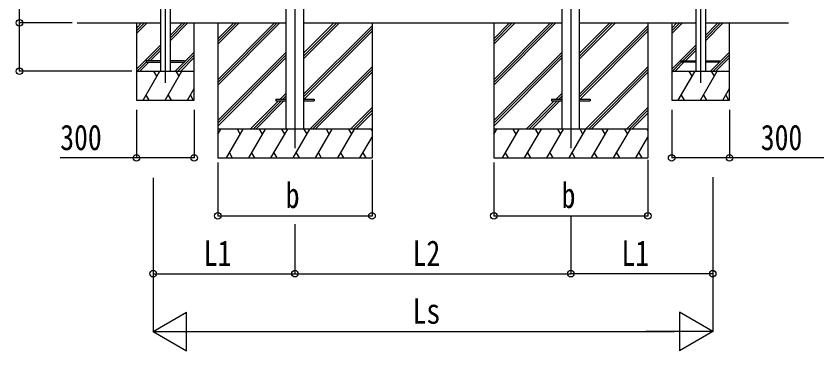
# Model space of a CAD drawing. Units: millimetres, scale not verified. Extents: x -16820 to 16820, y -11880 to 11880.
# Drawn here: x -10556 to -6365, y -7381 to -5646 of the extents above; entities that cross this region are included whole.
import ezdxf
from ezdxf.enums import TextEntityAlignment as Align

# ---------------------------------------------------------------- set-up
doc = ezdxf.new("R2010")
doc.units = ezdxf.units.MM
doc.header["$LTSCALE"] = 40
for name, color, linetype in [('0-3_YKK_12', 2, 'Continuous'), ('0-4_YKK_13', 4, 'Continuous'), ('0-5_YKK_A1', 4, 'Continuous'), ('0-6_YKK_D', 6, 'Continuous')]:
    doc.layers.add(name, color=color, linetype=linetype)
doc.styles.add('ＭＳ ゴシック', font='')
doc.styles.get('ＭＳ ゴシック').set_extended_font_data('MS Gothic')

msp = doc.modelspace()

# ---------------------------------------------------------------- linework, layer by layer
at = {"layer": '0-3_YKK_12'}
for p, q in [((-9782.45, -3563.95), (-9782.45, -5990.81)), ((-9109.45, -3587.56), (-9109.45, -6331.13)), ((-7677.45, -3587.56), (-7677.45, -6331.13)), ((-7004.45, -3563.95), (-7004.45, -5990.81))]:
    msp.add_line(p, q, dxfattribs=at)
at = {"layer": '0-4_YKK_13'}
for p, q in [((-9807.45, -5877.13), (-9882.45, -5877.13)), ((-9757.45, -5885.13), (-9682.45, -5885.13)), ((-7029.45, -5885.13), (-7104.45, -5885.13)), ((-6979.45, -5877.13), (-6904.45, -5877.13)), ((-9209.65, -6076.63), (-9209.65, -6085.63)), ((-9209.65, -6076.63), (-9154.85, -6076.63)), ((-9064.45, -6076.63), (-9009.65, -6076.63)), ((-9009.65, -6076.63), (-9009.65, -6085.63)), ((-7777.65, -6076.63), (-7777.65, -6085.63)), ((-7777.65, -6076.63), (-7722.85, -6076.63)), ((-7632.45, -6076.63), (-7577.65, -6076.63)), ((-7577.65, -6076.63), (-7577.65, -6085.63)), ((-9209.65, -6085.63), (-9154.85, -6085.63)), ((-9064.45, -6085.63), (-9009.65, -6085.63)), ((-7777.65, -6085.63), (-7722.85, -6085.63)), ((-7632.45, -6085.63), (-7577.65, -6085.63))]:
    msp.add_line(p, q, dxfattribs=at)
for points in [[(-9882.45, -5877.13), (-9882.45, -5885.13), (-9807.45, -5885.13)], [(-9682.45, -5885.13), (-9682.45, -5877.13), (-9757.45, -5877.13)], [(-7104.45, -5885.13), (-7104.45, -5877.13), (-7029.45, -5877.13)], [(-6904.45, -5877.13), (-6904.45, -5885.13), (-6979.45, -5885.13)]]:
    msp.add_lwpolyline(points, dxfattribs=at)
at = {"layer": '0-5_YKK_A1'}
for p, q in [((-9154.65, -6231.13), (-9154.65, -3552.13)), ((-9064.25, -6231.13), (-9064.25, -3552.13)), ((-7722.65, -6231.13), (-7722.65, -3552.13)), ((-7632.25, -6231.13), (-7632.25, -3552.13)), ((-9807.45, -3572.13), (-9807.45, -5931.13)), ((-9757.45, -3572.13), (-9757.45, -5931.13)), ((-7029.45, -3572.13), (-7029.45, -5931.13)), ((-6979.45, -3572.13), (-6979.45, -5931.13)), ((-10239.48, -5681.13), (-9807.45, -5681.13)), ((-9932.45, -5681.13), (-9932.45, -6081.13)), ((-9932.45, -5708.47), (-9905.1, -5681.13)), ((-9932.45, -5722.62), (-9890.96, -5681.13)), ((-9932.45, -5736.76), (-9876.82, -5681.13)), ((-9757.45, -5681.13), (-9154.45, -5681.13)), ((-9757.45, -5773.89), (-9664.69, -5681.13)), ((-9757.45, -5759.75), (-9678.83, -5681.13)), ((-9757.45, -5745.61), (-9692.97, -5681.13)), ((-9632.45, -6081.13), (-9632.45, -5681.13)), ((-9509.65, -5681.13), (-9509.65, -6381.12)), ((-9509.65, -5975.3), (-9215.47, -5681.13)), ((-9509.65, -5989.44), (-9201.33, -5681.13)), ((-9509.65, -6003.59), (-9187.19, -5681.13)), ((-9509.65, -5791.46), (-9399.32, -5681.13)), ((-9509.65, -5777.31), (-9413.46, -5681.13)), ((-9509.65, -5763.17), (-9427.6, -5681.13)), ((-9064.45, -5681.13), (-7722.45, -5681.13)), ((-9064.45, -5866.75), (-8878.82, -5681.13)), ((-9064.45, -5852.61), (-8892.96, -5681.13)), ((-9064.45, -5838.47), (-8907.1, -5681.13)), ((-9064.45, -6050.6), (-8709.65, -5695.8)), ((-8709.65, -5681.13), (-8709.65, -6381.12)), ((-8077.65, -5681.13), (-8077.65, -6381.12)), ((-8077.65, -5975.3), (-7783.47, -5681.13)), ((-8077.65, -5989.44), (-7769.33, -5681.13)), ((-8077.65, -6003.59), (-7755.19, -5681.13)), ((-8077.65, -5791.46), (-7967.32, -5681.13)), ((-8077.65, -5777.31), (-7981.46, -5681.13)), ((-8077.65, -5763.17), (-7995.6, -5681.13)), ((-7632.45, -5681.13), (-7029.45, -5681.13)), ((-7632.45, -5866.75), (-7446.82, -5681.13)), ((-7632.45, -5852.61), (-7460.96, -5681.13)), ((-7632.45, -5838.47), (-7475.1, -5681.13)), ((-7632.45, -6050.6), (-7277.65, -5695.8)), ((-7277.65, -5681.13), (-7277.65, -6381.12)), ((-7154.45, -5681.13), (-7154.45, -6081.13)), ((-7154.45, -5708.47), (-7127.1, -5681.13)), ((-7154.45, -5722.62), (-7112.96, -5681.13)), ((-7154.45, -5736.76), (-7098.82, -5681.13)), ((-6979.45, -5681.13), (-6547.41, -5681.13)), ((-6979.45, -5773.89), (-6886.68, -5681.13)), ((-6979.45, -5759.75), (-6900.83, -5681.13)), ((-6979.45, -5745.61), (-6914.97, -5681.13)), ((-6854.45, -6081.13), (-6854.45, -5681.13)), ((-9064.45, -6064.74), (-8709.65, -5709.95)), ((-9062.19, -6076.63), (-8709.65, -5724.09)), ((-7632.45, -6064.74), (-7277.65, -5709.95)), ((-7630.19, -6076.63), (-7277.65, -5724.09)), ((-9932.45, -5920.6), (-9807.45, -5795.61)), ((-9874.83, -5877.13), (-9807.45, -5809.75)), ((-9860.69, -5877.13), (-9807.45, -5823.89)), ((-7154.45, -5920.6), (-7029.45, -5795.61)), ((-7096.83, -5877.13), (-7029.45, -5809.75)), ((-7082.69, -5877.13), (-7029.45, -5823.89)), ((-9716.7, -5931.13), (-9632.45, -5846.88)), ((-9702.55, -5931.13), (-9632.45, -5861.02)), ((-9682.45, -5882.74), (-9632.45, -5832.74)), ((-9509.65, -6187.43), (-9154.85, -5832.64)), ((-9509.65, -6201.58), (-9154.85, -5846.78)), ((-9509.65, -6215.72), (-9154.85, -5860.92)), ((-8077.65, -6187.43), (-7722.85, -5832.64)), ((-8077.65, -6201.58), (-7722.85, -5846.78)), ((-8077.65, -6215.72), (-7722.85, -5860.92)), ((-6938.7, -5931.13), (-6854.45, -5846.88)), ((-6924.55, -5931.13), (-6854.45, -5861.02)), ((-6904.45, -5882.74), (-6854.45, -5832.74)), ((-9928.83, -5931.13), (-9882.45, -5884.75)), ((-9914.69, -5931.13), (-9868.69, -5885.13)), ((-9730.84, -5931.13), (-9684.84, -5885.13)), ((-9032.84, -6231.12), (-8709.65, -5907.94)), ((-7600.84, -6231.12), (-7277.65, -5907.94)), ((-7150.83, -5931.13), (-7104.45, -5884.75)), ((-7136.69, -5931.13), (-7090.69, -5885.13)), ((-6952.84, -5931.13), (-6906.84, -5885.13)), ((-9932.45, -5940.94), (-9926.78, -5931.13)), ((-9932.45, -5931.13), (-9632.45, -5931.13)), ((-9897.92, -6081.12), (-9811.31, -5931.13)), ((-9826.32, -5957.11), (-9841.32, -5931.13)), ((-9782.45, -6081.13), (-9695.84, -5931.13)), ((-9710.84, -5957.11), (-9725.85, -5931.13)), ((-9018.7, -6231.12), (-8709.65, -5922.08)), ((-9004.56, -6231.12), (-8709.65, -5936.22)), ((-7586.7, -6231.12), (-7277.65, -5922.08)), ((-7572.56, -6231.12), (-7277.65, -5936.22)), ((-7154.45, -5940.94), (-7148.78, -5931.13)), ((-7154.45, -5931.13), (-6854.45, -5931.13)), ((-7119.92, -6081.12), (-7033.31, -5931.13)), ((-7048.31, -5957.11), (-7063.32, -5931.13)), ((-7004.45, -6081.13), (-6917.84, -5931.13)), ((-6932.84, -5957.11), (-6947.84, -5931.13)), ((-9666.98, -6081.13), (-9632.45, -6021.32)), ((-6888.98, -6081.13), (-6854.45, -6021.32)), ((-9882.92, -6055.15), (-9867.92, -6081.12)), ((-9767.45, -6055.14), (-9752.45, -6081.13)), ((-9651.98, -6055.15), (-9636.98, -6081.13)), ((-9186.71, -6076.63), (-9154.85, -6044.77)), ((-9172.57, -6076.63), (-9154.85, -6058.91)), ((-9158.42, -6076.63), (-9154.85, -6073.05)), ((-7754.71, -6076.63), (-7722.85, -6044.77)), ((-7740.57, -6076.63), (-7722.85, -6058.91)), ((-7726.42, -6076.63), (-7722.85, -6073.05)), ((-7104.92, -6055.15), (-7089.92, -6081.12)), ((-6989.45, -6055.14), (-6974.45, -6081.13)), ((-6873.98, -6055.15), (-6858.98, -6081.13)), ((-9932.45, -6081.13), (-9632.45, -6081.13)), ((-9341.21, -6231.12), (-9195.71, -6085.63)), ((-9327.07, -6231.12), (-9181.57, -6085.63)), ((-9312.92, -6231.12), (-9167.42, -6085.63)), ((-7909.21, -6231.12), (-7763.71, -6085.63)), ((-7895.07, -6231.12), (-7749.57, -6085.63)), ((-7880.92, -6231.12), (-7735.42, -6085.63)), ((-7154.45, -6081.13), (-6854.45, -6081.13)), ((-8820.71, -6231.12), (-8709.65, -6120.07)), ((-8806.57, -6231.12), (-8709.65, -6134.21)), ((-8792.42, -6231.12), (-8709.65, -6148.35)), ((-7388.71, -6231.12), (-7277.65, -6120.07)), ((-7374.57, -6231.12), (-7277.65, -6134.21)), ((-7360.42, -6231.12), (-7277.65, -6148.35)), ((-8709.65, -6231.12), (-9509.65, -6231.12)), ((-9509.65, -6258.63), (-9493.77, -6231.12)), ((-9464.9, -6381.12), (-9378.3, -6231.12)), ((-9393.3, -6257.11), (-9408.3, -6231.12)), ((-9349.43, -6381.12), (-9262.83, -6231.12)), ((-9277.83, -6257.11), (-9292.83, -6231.12)), ((-9233.96, -6381.12), (-9147.36, -6231.12)), ((-9162.36, -6257.11), (-9177.36, -6231.12)), ((-9118.49, -6381.12), (-9031.89, -6231.12)), ((-9046.89, -6257.11), (-9061.89, -6231.12)), ((-9003.02, -6381.12), (-8916.42, -6231.12)), ((-8931.42, -6257.11), (-8946.42, -6231.12)), ((-8887.55, -6381.12), (-8800.95, -6231.12)), ((-8830.95, -6231.12), (-8815.95, -6257.11)), ((-8715.48, -6231.12), (-8709.65, -6241.22)), ((-7277.65, -6231.12), (-8077.65, -6231.12)), ((-8077.65, -6258.63), (-8061.77, -6231.12)), ((-8032.9, -6381.12), (-7946.3, -6231.12)), ((-7961.3, -6257.11), (-7976.3, -6231.12)), ((-7917.43, -6381.12), (-7830.83, -6231.12)), ((-7845.83, -6257.11), (-7860.83, -6231.12)), ((-7801.96, -6381.12), (-7715.36, -6231.12)), ((-7730.36, -6257.11), (-7745.36, -6231.12)), ((-7686.49, -6381.12), (-7599.89, -6231.12)), ((-7614.89, -6257.11), (-7629.89, -6231.12)), ((-7571.02, -6381.12), (-7484.42, -6231.12)), ((-7499.42, -6257.11), (-7514.42, -6231.12)), ((-7455.55, -6381.12), (-7368.95, -6231.12)), ((-7398.95, -6231.12), (-7383.95, -6257.11)), ((-7283.48, -6231.12), (-7277.65, -6241.22)), ((-8772.08, -6381.12), (-8709.65, -6272.99)), ((-7340.08, -6381.12), (-7277.65, -6272.99)), ((-9449.9, -6355.15), (-9434.91, -6381.12)), ((-9334.43, -6355.14), (-9319.44, -6381.12)), ((-9218.96, -6355.14), (-9203.96, -6381.12)), ((-9103.49, -6355.14), (-9088.49, -6381.12)), ((-8988.02, -6355.14), (-8973.02, -6381.12)), ((-8872.55, -6355.15), (-8857.55, -6381.12)), ((-8757.08, -6355.15), (-8742.09, -6381.12)), ((-8017.9, -6355.15), (-8002.91, -6381.12)), ((-7902.43, -6355.14), (-7887.44, -6381.12)), ((-7786.96, -6355.14), (-7771.96, -6381.12)), ((-7671.49, -6355.14), (-7656.49, -6381.12)), ((-7556.02, -6355.14), (-7541.02, -6381.12)), ((-7440.55, -6355.15), (-7425.55, -6381.12)), ((-7325.08, -6355.15), (-7310.09, -6381.12)), ((-9509.65, -6381.12), (-8709.65, -6381.12)), ((-8077.65, -6381.12), (-7277.65, -6381.12))]:
    msp.add_line(p, q, dxfattribs=at)
at = {"layer": '0-6_YKK_D'}
for p, q in [((-10265.48, -5681.13), (-10540.48, -5681.13)), ((-9956.45, -5931.13), (-10540.48, -5931.13)), ((-9932.45, -6131.13), (-9932.45, -6382.13)), ((-9632.45, -6131.13), (-9632.45, -6382.13)), ((-7154.45, -6131.13), (-7154.45, -6382.13)), ((-6854.45, -6131.13), (-6854.45, -6382.13)), ((-9509.65, -6404.66), (-9509.65, -6682.12)), ((-8709.65, -6390.45), (-8709.65, -6682.12)), ((-8077.65, -6404.66), (-8077.65, -6682.12)), ((-7277.65, -6390.45), (-7277.65, -6682.12)), ((-6854.45, -6381.13), (-7154.45, -6381.13)), ((-6364.74, -6381.13), (-6854.45, -6381.13)), ((-9845.45, -6484.18), (-9845.45, -7282.12)), ((-6941.45, -6481.13), (-6941.45, -6982.12)), ((-6941.45, -6481.13), (-6941.45, -7282.12)), ((-9509.65, -6681.12), (-8709.65, -6681.12)), ((-8077.65, -6681.12), (-7277.65, -6681.12)), ((-7677.65, -6682.12), (-7677.65, -6982.12)), ((-7677.65, -6682.12), (-7677.65, -6982.12)), ((-9845.45, -6724.85), (-9845.45, -6982.12)), ((-9109.45, -6724.85), (-9109.45, -6982.12)), ((-9109.45, -6724.85), (-9109.45, -6982.12)), ((-9845.45, -6981.12), (-9109.45, -6981.12)), ((-9109.45, -6981.12), (-7677.65, -6981.12)), ((-6941.45, -6981.12), (-7677.65, -6981.12)), ((-9845.45, -7281.12), (-9672.24, -7181.12)), ((-9672.24, -7381.12), (-9672.24, -7181.12)), ((-6941.45, -7281.12), (-7114.65, -7181.12)), ((-7114.65, -7181.12), (-7114.65, -7381.12)), ((-9845.45, -7281.12), (-9672.24, -7381.12)), ((-9845.45, -7281.12), (-9499.04, -7281.12)), ((-9645.45, -7281.12), (-7141.45, -7281.12)), ((-6941.45, -7281.12), (-7287.86, -7281.12)), ((-6941.45, -7281.12), (-7114.65, -7381.12))]:
    msp.add_line(p, q, dxfattribs=at)
for points in [[(-10539.48, -5931.13), (-10539.48, -5681.13), (-10539.48, -5284.73)], [(-9632.45, -6381.13), (-9932.45, -6381.13), (-10328.85, -6381.13)]]:
    msp.add_lwpolyline(points, dxfattribs=at)
for centre in [(-10539.48, -5681.13), (-10539.48, -5931.13), (-9932.45, -6381.13), (-9632.45, -6381.13), (-7154.45, -6381.13), (-6854.45, -6381.13), (-9509.65, -6681.12), (-8709.65, -6681.12), (-8077.65, -6681.12), (-7277.65, -6681.12), (-9845.45, -6981.12), (-9109.45, -6981.12), (-9109.45, -6981.12), (-7677.65, -6981.12), (-7677.65, -6981.12), (-6941.45, -6981.12)]:
    msp.add_circle(centre, 17, dxfattribs=at)

# ---------------------------------------------------------------- texts
at = {"layer": '0-6_YKK_D', "style": 'ＭＳ ゴシック', "width": 0.8}
for s, p in [('300', (-10327.85, -6380.13)), ('300', (-6692.14, -6380.13)), ('b', (-9157.65, -6680.12)), ('b', (-7725.65, -6680.12)), ('L1', (-9583.05, -6980.12)), ('L2', (-8499.15, -6980.12)), ('L1', (-7415.15, -6980.12)), ('Ls', (-8499.05, -7280.12))]:
    msp.add_text(s, height=132, dxfattribs=at).set_placement(p, align=Align.BOTTOM_LEFT)

doc.saveas('drawing.dxf')
